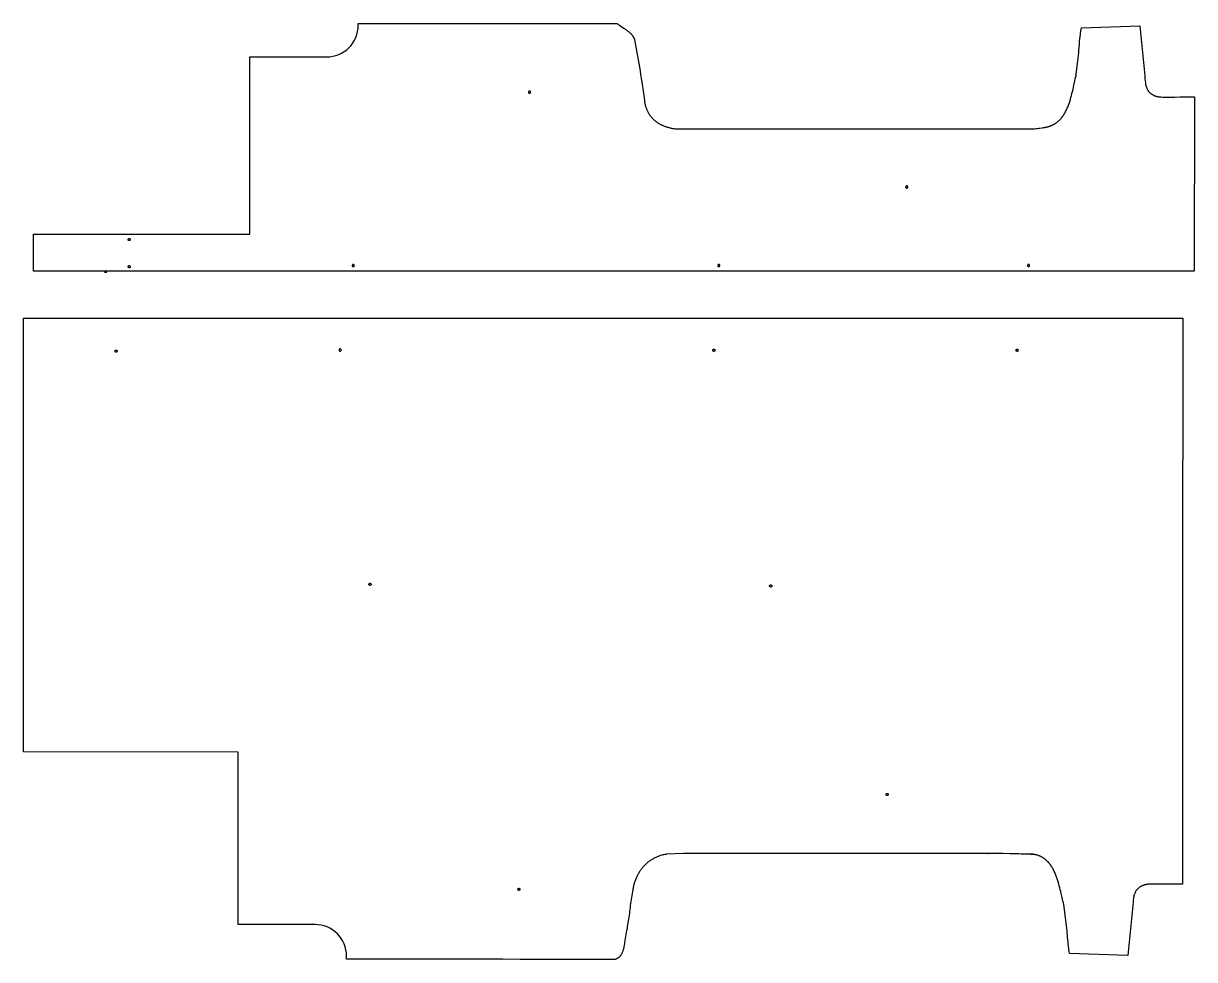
# Model space of a CAD drawing. Extents: x 149 to 7488, y 13 to 7902.
# Drawn here: x 4893 to 7056, y 4064 to 5792 of the extents above; entities that cross this region are included whole.
import ezdxf

# ---------------------------------------------------------------- set-up
doc = ezdxf.new("R2010")
doc.units = 0
doc.layers.add('Default Layer', color=1, linetype='CONTINUOUS')

msp = doc.modelspace()

# ---------------------------------------------------------------- linework, layer by layer
at = {"layer": 'Default Layer'}
for points in [[(7055.4, 5334.8), (4911.9, 5334.8), (4911.9, 5402.8), (5311.5, 5402.8), (5311.6, 5730.2), (5453.5, 5730.2, 0.414214), (5511.5, 5788.2), (5511.5, 5791.8), (5512.7, 5791.8), (5989.2, 5792), (5990.4, 5791.1), (5991.6, 5790.3), (5992.8, 5789.4), (5994, 5788.6), (5996.6, 5786.9), (5999.2, 5785.2), (6001.9, 5783.4), (6003.2, 5782.5), (6004.5, 5781.6), (6005.8, 5780.7), (6007.1, 5779.7), (6008.4, 5778.8), (6009.7, 5777.8), (6010.9, 5776.8), (6012.1, 5775.8), (6013.2, 5774.8), (6014.3, 5773.7), (6015.4, 5772.6), (6015.9, 5772.1), (6016.4, 5771.5), (6016.9, 5770.9), (6017.4, 5770.3), (6017.8, 5769.8), (6018.2, 5769.2), (6018.7, 5768.6), (6019.1, 5767.9), (6019.4, 5767.3), (6019.8, 5766.7), (6020.2, 5766.1), (6020.5, 5765.4), (6020.8, 5764.8), (6021.1, 5764.1), (6021.3, 5763.4), (6021.6, 5762.7), (6021.8, 5762), (6022, 5761.3), (6022.2, 5760.6), (6022.3, 5759.9), (6022.4, 5759.1), (6022.5, 5758.4), (6030.7, 5711.3), (6031.9, 5704.5), (6033.1, 5697.6), (6034.2, 5690.6), (6035.4, 5683.3), (6036, 5679.5), (6036.6, 5675.6), (6037.1, 5671.6), (6037.7, 5667.5), (6038.3, 5663.2), (6038.9, 5658.8), (6039.5, 5654.2), (6040.1, 5649.5), (6040.3, 5647.9), (6040.5, 5646.4), (6040.7, 5645.1), (6041, 5643.8), (6041.3, 5642.4), (6041.6, 5641.1), (6041.9, 5639.7), (6042.3, 5638.4), (6042.7, 5637.1), (6043.1, 5635.9), (6043.6, 5634.7), (6044.1, 5633.4), (6044.6, 5632.2), (6045.1, 5631), (6045.7, 5629.8), (6046.3, 5628.7), (6046.9, 5627.6), (6047.5, 5626.5), (6048.2, 5625.4), (6048.8, 5624.3), (6049.5, 5623.3), (6050.3, 5622.3), (6051, 5621.3), (6051.8, 5620.3), (6052.6, 5619.3), (6053.4, 5618.4), (6054.2, 5617.5), (6055.1, 5616.6), (6055.9, 5615.7), (6056.8, 5614.8), (6057.7, 5614), (6058.7, 5613.2), (6059.6, 5612.4), (6060.6, 5611.6), (6061.6, 5610.8), (6062.6, 5610.1), (6063.6, 5609.4), (6064.7, 5608.7), (6065.7, 5608), (6066.8, 5607.3), (6067.9, 5606.7), (6069, 5606.1), (6070.1, 5605.5), (6071.2, 5604.9), (6072.3, 5604.4), (6073.5, 5603.9), (6074.6, 5603.4), (6075.8, 5602.9), (6077, 5602.4), (6078.2, 5601.9), (6079.4, 5601.5), (6080.7, 5601.1), (6081.9, 5600.7), (6083.2, 5600.3), (6084.4, 5600), (6085.7, 5599.6), (6087.3, 5599.3), (6088.8, 5598.9), (6090.4, 5598.6), (6092, 5598.3), (6093.3, 5598.1), (6094.6, 5597.9), (6096, 5597.7), (6097.3, 5597.6), (6097.3, 5597.6), (6434.9, 5597.6), (6523.1, 5597.5), (6621.6, 5597.5), (6667.8, 5597.5), (6708.4, 5597.5), (6740.5, 5597.6), (6752.5, 5597.6), (6761.3, 5597.7), (6763.6, 5597.9), (6765.9, 5598.1), (6768.2, 5598.4), (6770.5, 5598.7), (6775, 5599.4), (6777.3, 5599.7), (6779.6, 5600), (6780.6, 5600.2), (6781.5, 5600.3), (6782.4, 5600.6), (6783.4, 5600.8), (6784.3, 5601), (6785.2, 5601.2), (6786.1, 5601.5), (6787, 5601.8), (6787.8, 5602.1), (6788.7, 5602.3), (6789.5, 5602.7), (6790.4, 5603), (6791.2, 5603.3), (6792, 5603.7), (6792.8, 5604), (6793.6, 5604.4), (6794.4, 5604.8), (6795.1, 5605.2), (6795.9, 5605.6), (6796.6, 5606), (6797.3, 5606.4), (6798.1, 5606.9), (6798.8, 5607.3), (6799.5, 5607.8), (6800.8, 5608.8), (6802.2, 5609.8), (6803.5, 5610.8), (6804.7, 5611.9), (6805.9, 5613), (6807.1, 5614.2), (6808.2, 5615.4), (6809.4, 5616.6), (6810.4, 5617.9), (6811.5, 5619.2), (6812.5, 5620.6), (6813.4, 5622), (6814.4, 5623.4), (6815.3, 5624.9), (6816.2, 5626.3), (6817, 5627.8), (6817.9, 5629.4), (6818.7, 5631), (6819.5, 5632.5), (6820.2, 5634.2), (6820.9, 5635.8), (6821.7, 5637.5), (6822.3, 5639.2), (6823, 5640.9), (6823.6, 5642.6), (6824.3, 5644.4), (6824.9, 5646.1), (6825.5, 5647.9), (6826, 5649.7), (6826.6, 5651.6), (6827.1, 5653.4), (6827.7, 5655.2), (6828.2, 5657.1), (6828.7, 5659), (6829.6, 5662.8), (6830.6, 5666.6), (6831.5, 5670.4), (6832.3, 5674.3), (6833.2, 5678.2), (6834.8, 5685.9), (6835.7, 5689.8), (6836.5, 5693.7), (6836.6, 5693.6), (6836.6, 5693.6), (6837.1, 5697.9), (6838.5, 5708.3), (6841.5, 5732.7), (6842, 5737.7), (6842.5, 5742.9), (6843.4, 5753.7), (6843.8, 5758.8), (6844.3, 5763.5), (6844.7, 5767.6), (6845.1, 5770.9), (6845.5, 5774.1), (6846, 5777.4), (6846.5, 5780.6), (6847, 5783.8), (6954.9, 5787.4), (6963.9, 5695.2), (6964.1, 5692.9), (6964.4, 5690.3), (6964.9, 5685.1), (6965.2, 5682.7), (6965.4, 5680.5), (6965.6, 5678.8), (6965.7, 5678.2), (6965.8, 5677.7), (6966.1, 5676.9), (6966.4, 5676.1), (6966.7, 5675.3), (6967, 5674.6), (6967.7, 5673), (6968, 5672.2), (6968.3, 5671.5), (6968.7, 5670.6), (6969.1, 5669.7), (6969.6, 5668.9), (6970.1, 5668.1), (6970.6, 5667.3), (6971.2, 5666.6), (6971.7, 5665.8), (6972.4, 5665.1), (6973, 5664.5), (6973.7, 5663.8), (6974.4, 5663.2), (6975.1, 5662.6), (6975.8, 5662.1), (6976.6, 5661.6), (6977.3, 5661.1), (6978.1, 5660.6), (6978.9, 5660.1), (6979.7, 5659.7), (6980.6, 5659.3), (6981.4, 5658.9), (6982.3, 5658.6), (6983.1, 5658.3), (6984, 5658), (6984.9, 5657.7), (6985.8, 5657.4), (6986.6, 5657.2), (6987.5, 5657), (6988.4, 5656.8), (6989.3, 5656.7), (6990.1, 5656.6), (6991, 5656.5), (6991.9, 5656.4), (6992.8, 5656.3), (6993.9, 5656.2), (6996.5, 5656.1), (6999.5, 5656.1), (7002.9, 5656), (7006.6, 5656), (7010.7, 5656), (7019.4, 5656.1), (7028.8, 5656.2), (7038.2, 5656.3), (7047.4, 5656.3), (7056, 5656.4), (7055.4, 5334.8)], [(4893.3, 5247.7), (7034.3, 5248), (7033.4, 4723), (7034, 4202.9), (7025.4, 4202.9), (7016.2, 4203), (7006.7, 4203.1), (6997.4, 4203.2), (6988.7, 4203.2), (6984.6, 4203.2), (6980.9, 4203.2), (6977.5, 4203.2), (6974.5, 4203.1), (6971.9, 4203), (6970.8, 4202.9), (6969.9, 4202.9), (6969, 4202.8), (6968.2, 4202.7), (6967.3, 4202.6), (6966.4, 4202.4), (6965.5, 4202.2), (6964.6, 4202), (6963.8, 4201.8), (6962.9, 4201.6), (6962, 4201.3), (6961.2, 4201), (6960.3, 4200.7), (6959.4, 4200.3), (6958.6, 4199.9), (6957.8, 4199.5), (6956.9, 4199.1), (6956.1, 4198.7), (6955.3, 4198.2), (6954.6, 4197.7), (6953.8, 4197.2), (6953.1, 4196.6), (6952.4, 4196), (6951.7, 4195.4), (6951, 4194.8), (6950.4, 4194.1), (6949.8, 4193.4), (6949.2, 4192.7), (6948.6, 4191.9), (6948.1, 4191.2), (6947.6, 4190.4), (6947.2, 4189.5), (6946.7, 4188.7), (6946.4, 4187.8), (6946, 4187), (6945.7, 4186.2), (6945, 4184.7), (6944.7, 4183.9), (6944.4, 4183.1), (6944.1, 4182.3), (6943.9, 4181.5), (6943.8, 4181), (6943.6, 4180.4), (6943.4, 4178.7), (6943.2, 4176.6), (6942.9, 4174.1), (6942.4, 4168.9), (6942.1, 4166.3), (6941.9, 4164), (6932.9, 4071.8), (6825, 4075.4), (6824.5, 4078.7), (6824, 4081.9), (6823.5, 4085.1), (6823.1, 4088.3), (6822.7, 4091.7), (6822.3, 4095.8), (6821.9, 4100.5), (6821.4, 4105.6), (6820.5, 4116.3), (6820, 4121.6), (6819.6, 4126.6), (6816.5, 4151), (6815.2, 4161.3), (6814.6, 4165.6), (6814.6, 4165.6), (6814.5, 4165.6), (6813.7, 4168.7), (6812.9, 4172), (6812.1, 4175.4), (6811.3, 4178.8), (6809.6, 4185.8), (6808.8, 4189.4), (6808, 4193), (6807.1, 4196.7), (6806.1, 4200.3), (6805.1, 4203.9), (6804.6, 4205.7), (6804.1, 4207.5), (6803.5, 4209.3), (6803, 4211.1), (6802.4, 4212.9), (6801.8, 4214.7), (6801.2, 4216.4), (6800.5, 4218.2), (6799.9, 4219.9), (6799.2, 4221.6), (6798.5, 4223.3), (6797.8, 4224.9), (6797, 4226.6), (6796.2, 4228.2), (6795.4, 4229.8), (6794.6, 4231.4), (6793.7, 4232.9), (6792.8, 4234.4), (6791.9, 4235.9), (6790.9, 4237.3), (6789.9, 4238.8), (6788.9, 4240.1), (6787.8, 4241.5), (6786.7, 4242.8), (6785.5, 4244.1), (6784.4, 4245.3), (6783.2, 4246.5), (6782.5, 4247), (6781.9, 4247.6), (6781.2, 4248.2), (6780.6, 4248.7), (6779.9, 4249.2), (6779.3, 4249.7), (6778.6, 4250.2), (6777.9, 4250.7), (6777.2, 4251.2), (6776.4, 4251.7), (6775.7, 4252.1), (6775, 4252.6), (6774.2, 4253), (6773.5, 4253.4), (6772.7, 4253.8), (6771.9, 4254.2), (6771.1, 4254.6), (6770.3, 4254.9), (6769.4, 4255.3), (6768.6, 4255.6), (6767.8, 4255.9), (6766.9, 4256.2), (6766, 4256.5), (6765.1, 4256.8), (6764.2, 4257.1), (6763.3, 4257.3), (6762.4, 4257.5), (6761.5, 4257.7), (6760.5, 4257.9), (6759.5, 4258.1), (6758.5, 4258.2), (6757.5, 4258.3), (6756.4, 4258.4), (6755.3, 4258.4), (6753, 4258.5), (6750.9, 4258.5), (6748.8, 4258.5), (6746.7, 4258.5), (6744.6, 4258.5), (6742.7, 4258.5), (6740.8, 4258.6), (6739.9, 4258.6), (6739, 4258.7), (6734.9, 4258.8), (6730.7, 4258.9), (6715.4, 4259.2), (6702.8, 4259.5), (6696.5, 4259.7), (6690.1, 4259.8), (6682.7, 4259.9), (6675.2, 4259.9), (6675.1, 4259.9), (6420.7, 4259.9), (6112.5, 4259.9), (6080.9, 4258.5), (6079.3, 4258.2), (6077.6, 4257.9), (6076, 4257.6), (6074.4, 4257.3), (6072.9, 4256.9), (6071.3, 4256.4), (6069.8, 4256), (6068.3, 4255.5), (6066.8, 4254.9), (6065.3, 4254.4), (6063.8, 4253.8), (6062.4, 4253.2), (6060.9, 4252.5), (6059.5, 4251.8), (6058.1, 4251.1), (6056.8, 4250.4), (6055.4, 4249.6), (6054.1, 4248.8), (6052.8, 4248), (6051.5, 4247.1), (6050.2, 4246.3), (6049, 4245.4), (6047.8, 4244.4), (6046.5, 4243.5), (6045.4, 4242.5), (6044.2, 4241.5), (6043.1, 4240.5), (6042, 4239.4), (6040.9, 4238.3), (6039.8, 4237.2), (6038.7, 4236.1), (6037.7, 4235), (6036.7, 4233.8), (6035.7, 4232.6), (6034.8, 4231.4), (6033.8, 4230.2), (6032.9, 4228.9), (6032.1, 4227.7), (6031.2, 4226.4), (6030.4, 4225.1), (6029.5, 4223.7), (6028.8, 4222.4), (6028, 4221), (6027.3, 4219.7), (6026.6, 4218.3), (6025.9, 4216.9), (6025.2, 4215.5), (6024.6, 4214), (6024, 4212.6), (6023.4, 4211.1), (6022.9, 4209.6), (6022.3, 4208.1), (6021.8, 4206.6), (6021.4, 4205.1), (6020.9, 4203.6), (6020.5, 4202.1), (6020.1, 4200.5), (6019.8, 4199), (6019.5, 4197.4), (6019.2, 4195.8), (6018.9, 4194.2), (6018.6, 4192.6), (6018.4, 4191), (6018.3, 4189.4), (6014.4, 4167.2), (6014, 4163.6), (6013.6, 4160.1), (6013.1, 4156.5), (6012.7, 4153), (6012.2, 4149.4), (6011.7, 4145.8), (6011.2, 4142.3), (6010.7, 4138.7), (6010.2, 4135.2), (6009.6, 4131.6), (6009.1, 4128.1), (6008.5, 4124.5), (6007.9, 4121), (6007.2, 4117.5), (6006.6, 4113.9), (6005.9, 4110.4), (6003.4, 4095.3), (6003.1, 4093.1), (6002.8, 4090.8), (6002.6, 4089.6), (6002.3, 4088.4), (6002.1, 4087.2), (6001.8, 4085.9), (6001.5, 4084.7), (6001.2, 4083.4), (6000.9, 4082.2), (6000.5, 4080.9), (6000.1, 4079.7), (5999.6, 4078.5), (5999.2, 4077.3), (5998.6, 4076.1), (5998.1, 4074.9), (5997.5, 4073.8), (5996.9, 4072.7), (5996.5, 4072.2), (5996.2, 4071.7), (5995.8, 4071.2), (5995.4, 4070.7), (5995.1, 4070.2), (5994.7, 4069.8), (5994.3, 4069.3), (5993.8, 4068.9), (5993.4, 4068.5), (5993, 4068), (5992.5, 4067.7), (5992, 4067.3), (5991.5, 4066.9), (5991, 4066.6), (5990.5, 4066.3), (5990, 4065.9), (5989.4, 4065.7), (5988.9, 4065.4), (5988.3, 4065.1), (5987.7, 4064.9), (5987.1, 4064.7), (5986.5, 4064.5), (5985.8, 4064.4), (5985.2, 4064.2), (5984.5, 4064.1), (5983.8, 4064), (5810.3, 4064), (5778.5, 4064.7), (5490, 4064.7), (5490, 4070.6, 0.414214), (5432, 4128.6), (5290, 4128.6), (5290, 4447.1), (4893.3, 4447.3), (4893.3, 5247.7)]]:
    msp.add_lwpolyline(points, format="xyb", close=True, dxfattribs=at)
for points in [[(5825.9, 5664.9), (5825.9, 5664.7), (5826, 5664.5), (5826, 5664.4), (5826.1, 5664.2), (5826.2, 5664), (5826.3, 5663.8), (5826.4, 5663.7), (5826.5, 5663.5), (5826.7, 5663.4), (5826.8, 5663.3), (5827, 5663.2), (5827.2, 5663.1), (5827.3, 5663), (5827.5, 5663), (5827.7, 5663), (5827.9, 5662.9), (5828.1, 5663), (5828.3, 5663), (5828.5, 5663), (5828.7, 5663.1), (5828.9, 5663.2), (5829.1, 5663.3), (5829.2, 5663.4), (5829.3, 5663.5), (5829.5, 5663.7), (5829.6, 5663.8), (5829.7, 5664), (5829.8, 5664.2), (5829.8, 5664.4), (5829.9, 5664.5), (5829.9, 5664.7), (5829.9, 5664.9), (5829.9, 5665.2), (5829.9, 5665.4), (5829.8, 5665.5), (5829.8, 5665.7), (5829.7, 5665.9), (5829.6, 5666.1), (5829.5, 5666.2), (5829.3, 5666.4), (5829.2, 5666.5), (5829.1, 5666.6), (5828.9, 5666.7), (5828.7, 5666.8), (5828.5, 5666.9), (5828.3, 5666.9), (5828.1, 5666.9), (5827.9, 5666.9), (5827.7, 5666.9), (5827.5, 5666.9), (5827.3, 5666.9), (5827.2, 5666.8), (5827, 5666.7), (5826.8, 5666.6), (5826.7, 5666.5), (5826.5, 5666.4), (5826.4, 5666.2), (5826.3, 5666.1), (5826.2, 5665.9), (5826.1, 5665.7), (5826, 5665.5), (5826, 5665.4), (5825.9, 5665.2), (5825.9, 5664.9)], [(6522.4, 5490), (6522.4, 5489.8), (6522.5, 5489.6), (6522.5, 5489.4), (6522.6, 5489.2), (6522.7, 5489), (6522.8, 5488.9), (6522.9, 5488.7), (6523, 5488.6), (6523.1, 5488.5), (6523.3, 5488.3), (6523.5, 5488.2), (6523.6, 5488.2), (6523.8, 5488.1), (6524, 5488), (6524.2, 5488), (6524.4, 5488), (6524.6, 5488), (6524.8, 5488), (6525, 5488.1), (6525.2, 5488.2), (6525.4, 5488.2), (6525.5, 5488.3), (6525.7, 5488.5), (6525.8, 5488.6), (6526, 5488.7), (6526.1, 5488.9), (6526.2, 5489), (6526.3, 5489.2), (6526.3, 5489.4), (6526.4, 5489.6), (6526.4, 5489.8), (6526.4, 5490), (6526.4, 5490.2), (6526.4, 5490.4), (6526.3, 5490.6), (6526.3, 5490.8), (6526.2, 5491), (6526.1, 5491.1), (6526, 5491.3), (6525.8, 5491.4), (6525.7, 5491.5), (6525.5, 5491.7), (6525.4, 5491.8), (6525.2, 5491.8), (6525, 5491.9), (6524.8, 5492), (6524.6, 5492), (6524.4, 5492), (6524.2, 5492), (6524, 5492), (6523.8, 5491.9), (6523.6, 5491.8), (6523.5, 5491.8), (6523.3, 5491.7), (6523.1, 5491.5), (6523, 5491.4), (6522.9, 5491.3), (6522.8, 5491.1), (6522.7, 5491), (6522.6, 5490.8), (6522.5, 5490.6), (6522.5, 5490.4), (6522.4, 5490.2), (6522.4, 5490)], [(5086.7, 5392.9), (5086.7, 5393.2), (5086.8, 5393.4), (5086.8, 5393.5), (5086.9, 5393.7), (5087, 5393.9), (5087.1, 5394.1), (5087.2, 5394.2), (5087.3, 5394.4), (5087.5, 5394.5), (5087.6, 5394.6), (5087.8, 5394.7), (5088, 5394.8), (5088.1, 5394.9), (5088.3, 5394.9), (5088.5, 5394.9), (5088.7, 5394.9), (5088.9, 5394.9), (5089.1, 5394.9), (5089.3, 5394.9), (5089.5, 5394.8), (5089.7, 5394.7), (5089.8, 5394.6), (5090, 5394.5), (5090.1, 5394.4), (5090.3, 5394.2), (5090.4, 5394.1), (5090.5, 5393.9), (5090.6, 5393.7), (5090.6, 5393.5), (5090.7, 5393.4), (5090.7, 5393.2), (5090.7, 5392.9), (5090.7, 5392.7), (5090.7, 5392.5), (5090.6, 5392.4), (5090.6, 5392.2), (5090.5, 5392), (5090.4, 5391.8), (5090.3, 5391.7), (5090.1, 5391.5), (5090, 5391.4), (5089.8, 5391.3), (5089.7, 5391.2), (5089.5, 5391.1), (5089.3, 5391), (5089.1, 5391), (5088.9, 5391), (5088.7, 5390.9), (5088.5, 5391), (5088.3, 5391), (5088.1, 5391), (5088, 5391.1), (5087.8, 5391.2), (5087.6, 5391.3), (5087.5, 5391.4), (5087.3, 5391.5), (5087.2, 5391.7), (5087.1, 5391.8), (5087, 5392), (5086.9, 5392.2), (5086.8, 5392.4), (5086.8, 5392.5), (5086.7, 5392.7), (5086.7, 5392.9)], [(5086.7, 5342.9), (5086.7, 5343.2), (5086.8, 5343.4), (5086.8, 5343.5), (5086.9, 5343.7), (5087, 5343.9), (5087.1, 5344.1), (5087.2, 5344.2), (5087.3, 5344.4), (5087.5, 5344.5), (5087.6, 5344.6), (5087.8, 5344.7), (5088, 5344.8), (5088.1, 5344.9), (5088.3, 5344.9), (5088.5, 5344.9), (5088.7, 5344.9), (5088.9, 5344.9), (5089.1, 5344.9), (5089.3, 5344.9), (5089.5, 5344.8), (5089.7, 5344.7), (5089.8, 5344.6), (5090, 5344.5), (5090.1, 5344.4), (5090.3, 5344.2), (5090.4, 5344.1), (5090.5, 5343.9), (5090.6, 5343.7), (5090.6, 5343.5), (5090.7, 5343.4), (5090.7, 5343.2), (5090.7, 5342.9), (5090.7, 5342.7), (5090.7, 5342.5), (5090.6, 5342.4), (5090.6, 5342.2), (5090.5, 5342), (5090.4, 5341.8), (5090.3, 5341.7), (5090.1, 5341.5), (5090, 5341.4), (5089.8, 5341.3), (5089.7, 5341.2), (5089.5, 5341.1), (5089.3, 5341), (5089.1, 5341), (5088.9, 5341), (5088.7, 5340.9), (5088.5, 5341), (5088.3, 5341), (5088.1, 5341), (5088, 5341.1), (5087.8, 5341.2), (5087.6, 5341.3), (5087.5, 5341.4), (5087.3, 5341.5), (5087.2, 5341.7), (5087.1, 5341.8), (5087, 5342), (5086.9, 5342.2), (5086.8, 5342.4), (5086.8, 5342.5), (5086.7, 5342.7), (5086.7, 5342.9)], [(5500.4, 5345), (5500.4, 5344.8), (5500.5, 5344.6), (5500.5, 5344.4), (5500.6, 5344.2), (5500.7, 5344), (5500.8, 5343.9), (5500.9, 5343.7), (5501, 5343.6), (5501.1, 5343.5), (5501.3, 5343.3), (5501.5, 5343.2), (5501.6, 5343.2), (5501.8, 5343.1), (5502, 5343), (5502.2, 5343), (5502.4, 5343), (5502.6, 5343), (5502.8, 5343), (5503, 5343.1), (5503.2, 5343.2), (5503.4, 5343.2), (5503.5, 5343.3), (5503.7, 5343.5), (5503.8, 5343.6), (5504, 5343.7), (5504.1, 5343.9), (5504.2, 5344), (5504.3, 5344.2), (5504.3, 5344.4), (5504.4, 5344.6), (5504.4, 5344.8), (5504.4, 5345), (5504.4, 5345.2), (5504.4, 5345.4), (5504.3, 5345.6), (5504.3, 5345.8), (5504.2, 5346), (5504.1, 5346.1), (5504, 5346.3), (5503.8, 5346.4), (5503.7, 5346.5), (5503.5, 5346.7), (5503.4, 5346.8), (5503.2, 5346.8), (5503, 5346.9), (5502.8, 5347), (5502.6, 5347), (5502.4, 5347), (5502.2, 5347), (5502, 5347), (5501.8, 5346.9), (5501.6, 5346.8), (5501.5, 5346.8), (5501.3, 5346.7), (5501.1, 5346.5), (5501, 5346.4), (5500.9, 5346.3), (5500.8, 5346.1), (5500.7, 5346), (5500.6, 5345.8), (5500.5, 5345.6), (5500.5, 5345.4), (5500.4, 5345.2), (5500.4, 5345)], [(6175.4, 5345), (6175.4, 5344.8), (6175.5, 5344.6), (6175.5, 5344.4), (6175.6, 5344.2), (6175.7, 5344), (6175.8, 5343.9), (6175.9, 5343.7), (6176, 5343.6), (6176.1, 5343.5), (6176.3, 5343.3), (6176.5, 5343.2), (6176.6, 5343.2), (6176.8, 5343.1), (6177, 5343), (6177.2, 5343), (6177.4, 5343), (6177.6, 5343), (6177.8, 5343), (6178, 5343.1), (6178.2, 5343.2), (6178.4, 5343.2), (6178.5, 5343.3), (6178.7, 5343.5), (6178.8, 5343.6), (6179, 5343.7), (6179.1, 5343.9), (6179.2, 5344), (6179.3, 5344.2), (6179.3, 5344.4), (6179.4, 5344.6), (6179.4, 5344.8), (6179.4, 5345), (6179.4, 5345.2), (6179.4, 5345.4), (6179.3, 5345.6), (6179.3, 5345.8), (6179.2, 5346), (6179.1, 5346.1), (6179, 5346.3), (6178.8, 5346.4), (6178.7, 5346.5), (6178.5, 5346.7), (6178.4, 5346.8), (6178.2, 5346.8), (6178, 5346.9), (6177.8, 5347), (6177.6, 5347), (6177.4, 5347), (6177.2, 5347), (6177, 5347), (6176.8, 5346.9), (6176.6, 5346.8), (6176.5, 5346.8), (6176.3, 5346.7), (6176.1, 5346.5), (6176, 5346.4), (6175.9, 5346.3), (6175.8, 5346.1), (6175.7, 5346), (6175.6, 5345.8), (6175.5, 5345.6), (6175.5, 5345.4), (6175.4, 5345.2), (6175.4, 5345)], [(6747.4, 5345), (6747.4, 5344.8), (6747.5, 5344.6), (6747.5, 5344.4), (6747.6, 5344.2), (6747.7, 5344), (6747.8, 5343.9), (6747.9, 5343.7), (6748, 5343.6), (6748.1, 5343.5), (6748.3, 5343.3), (6748.5, 5343.2), (6748.6, 5343.2), (6748.8, 5343.1), (6749, 5343), (6749.2, 5343), (6749.4, 5343), (6749.6, 5343), (6749.8, 5343), (6750, 5343.1), (6750.2, 5343.2), (6750.4, 5343.2), (6750.5, 5343.3), (6750.7, 5343.5), (6750.8, 5343.6), (6751, 5343.7), (6751.1, 5343.9), (6751.2, 5344), (6751.3, 5344.2), (6751.3, 5344.4), (6751.4, 5344.6), (6751.4, 5344.8), (6751.4, 5345), (6751.4, 5345.2), (6751.4, 5345.4), (6751.3, 5345.6), (6751.3, 5345.8), (6751.2, 5346), (6751.1, 5346.1), (6751, 5346.3), (6750.8, 5346.4), (6750.7, 5346.5), (6750.5, 5346.7), (6750.4, 5346.8), (6750.2, 5346.8), (6750, 5346.9), (6749.8, 5347), (6749.6, 5347), (6749.4, 5347), (6749.2, 5347), (6749, 5347), (6748.8, 5346.9), (6748.6, 5346.8), (6748.5, 5346.8), (6748.3, 5346.7), (6748.1, 5346.5), (6748, 5346.4), (6747.9, 5346.3), (6747.8, 5346.1), (6747.7, 5346), (6747.6, 5345.8), (6747.5, 5345.6), (6747.5, 5345.4), (6747.4, 5345.2), (6747.4, 5345)], [(5476.2, 5189.2), (5476.2, 5189), (5476.2, 5188.8), (5476.2, 5188.6), (5476.3, 5188.4), (5476.4, 5188.2), (5476.5, 5188), (5476.6, 5187.9), (5476.7, 5187.7), (5476.9, 5187.6), (5477, 5187.5), (5477.2, 5187.4), (5477.4, 5187.3), (5477.6, 5187.2), (5477.8, 5187.2), (5478, 5187.2), (5478.2, 5187.2), (5478.4, 5187.2), (5478.6, 5187.2), (5478.7, 5187.2), (5478.9, 5187.3), (5479.1, 5187.4), (5479.3, 5187.5), (5479.4, 5187.6), (5479.6, 5187.7), (5479.7, 5187.9), (5479.8, 5188), (5479.9, 5188.2), (5480, 5188.4), (5480.1, 5188.6), (5480.1, 5188.8), (5480.1, 5189), (5480.2, 5189.2), (5480.1, 5189.4), (5480.1, 5189.6), (5480.1, 5189.7), (5480, 5189.9), (5479.9, 5190.1), (5479.8, 5190.3), (5479.7, 5190.4), (5479.6, 5190.6), (5479.4, 5190.7), (5479.3, 5190.8), (5479.1, 5190.9), (5478.9, 5191), (5478.7, 5191.1), (5478.6, 5191.1), (5478.4, 5191.1), (5478.2, 5191.2), (5478, 5191.1), (5477.8, 5191.1), (5477.6, 5191.1), (5477.4, 5191), (5477.2, 5190.9), (5477, 5190.8), (5476.9, 5190.7), (5476.7, 5190.6), (5476.6, 5190.4), (5476.5, 5190.3), (5476.4, 5190.1), (5476.3, 5189.9), (5476.2, 5189.7), (5476.2, 5189.6), (5476.2, 5189.4), (5476.2, 5189.2)], [(6170.3, 5188.6), (6170.2, 5188.4), (6170.2, 5188.2), (6170.2, 5188), (6170.1, 5187.8), (6170, 5187.6), (6169.9, 5187.5), (6169.8, 5187.3), (6169.7, 5187.2), (6169.5, 5187.1), (6169.4, 5186.9), (6169.2, 5186.8), (6169, 5186.8), (6168.8, 5186.7), (6168.7, 5186.6), (6168.5, 5186.6), (6168.3, 5186.6), (6168, 5186.6), (6167.8, 5186.6), (6167.7, 5186.7), (6167.5, 5186.8), (6167.3, 5186.8), (6167.1, 5186.9), (6167, 5187.1), (6166.8, 5187.2), (6166.7, 5187.3), (6166.6, 5187.5), (6166.5, 5187.6), (6166.4, 5187.8), (6166.3, 5188), (6166.3, 5188.2), (6166.3, 5188.4), (6166.3, 5188.6), (6166.3, 5188.8), (6166.3, 5189), (6166.3, 5189.2), (6166.4, 5189.4), (6166.5, 5189.5), (6166.6, 5189.7), (6166.7, 5189.9), (6166.8, 5190), (6167, 5190.1), (6167.1, 5190.3), (6167.3, 5190.4), (6167.5, 5190.4), (6167.7, 5190.5), (6167.8, 5190.6), (6168, 5190.6), (6168.3, 5190.6), (6168.5, 5190.6), (6168.7, 5190.6), (6168.8, 5190.5), (6169, 5190.4), (6169.2, 5190.4), (6169.4, 5190.3), (6169.5, 5190.1), (6169.7, 5190), (6169.8, 5189.9), (6169.9, 5189.7), (6170, 5189.5), (6170.1, 5189.4), (6170.2, 5189.2), (6170.2, 5189), (6170.2, 5188.8), (6170.3, 5188.6)], [(6730.3, 5188.6), (6730.2, 5188.4), (6730.2, 5188.2), (6730.2, 5188), (6730.1, 5187.8), (6730, 5187.6), (6729.9, 5187.5), (6729.8, 5187.3), (6729.7, 5187.2), (6729.5, 5187.1), (6729.4, 5186.9), (6729.2, 5186.8), (6729, 5186.8), (6728.8, 5186.7), (6728.7, 5186.6), (6728.5, 5186.6), (6728.3, 5186.6), (6728, 5186.6), (6727.8, 5186.6), (6727.7, 5186.7), (6727.5, 5186.8), (6727.3, 5186.8), (6727.1, 5186.9), (6727, 5187.1), (6726.8, 5187.2), (6726.7, 5187.3), (6726.6, 5187.5), (6726.5, 5187.6), (6726.4, 5187.8), (6726.3, 5188), (6726.3, 5188.2), (6726.3, 5188.4), (6726.3, 5188.6), (6726.3, 5188.8), (6726.3, 5189), (6726.3, 5189.2), (6726.4, 5189.4), (6726.5, 5189.5), (6726.6, 5189.7), (6726.7, 5189.9), (6726.8, 5190), (6727, 5190.1), (6727.1, 5190.3), (6727.3, 5190.4), (6727.5, 5190.4), (6727.7, 5190.5), (6727.8, 5190.6), (6728, 5190.6), (6728.3, 5190.6), (6728.5, 5190.6), (6728.7, 5190.6), (6728.8, 5190.5), (6729, 5190.4), (6729.2, 5190.4), (6729.4, 5190.3), (6729.5, 5190.1), (6729.7, 5190), (6729.8, 5189.9), (6729.9, 5189.7), (6730, 5189.5), (6730.1, 5189.4), (6730.2, 5189.2), (6730.2, 5189), (6730.2, 5188.8), (6730.3, 5188.6)], [(5062.5, 5187.1), (5062.5, 5187.3), (5062.5, 5187.5), (5062.6, 5187.7), (5062.6, 5187.9), (5062.7, 5188.1), (5062.8, 5188.2), (5062.9, 5188.4), (5063.1, 5188.5), (5063.2, 5188.6), (5063.4, 5188.8), (5063.5, 5188.9), (5063.7, 5188.9), (5063.9, 5189), (5064.1, 5189.1), (5064.3, 5189.1), (5064.5, 5189.1), (5064.7, 5189.1), (5064.9, 5189.1), (5065.1, 5189), (5065.2, 5188.9), (5065.4, 5188.9), (5065.6, 5188.8), (5065.7, 5188.6), (5065.9, 5188.5), (5066, 5188.4), (5066.1, 5188.2), (5066.2, 5188.1), (5066.3, 5187.9), (5066.4, 5187.7), (5066.4, 5187.5), (5066.5, 5187.3), (5066.5, 5187.1), (5066.5, 5186.9), (5066.4, 5186.7), (5066.4, 5186.5), (5066.3, 5186.3), (5066.2, 5186.2), (5066.1, 5186), (5066, 5185.8), (5065.9, 5185.7), (5065.7, 5185.6), (5065.6, 5185.4), (5065.4, 5185.3), (5065.2, 5185.3), (5065.1, 5185.2), (5064.9, 5185.1), (5064.7, 5185.1), (5064.5, 5185.1), (5064.3, 5185.1), (5064.1, 5185.1), (5063.9, 5185.2), (5063.7, 5185.3), (5063.5, 5185.3), (5063.4, 5185.4), (5063.2, 5185.6), (5063.1, 5185.7), (5062.9, 5185.8), (5062.8, 5186), (5062.7, 5186.2), (5062.6, 5186.3), (5062.6, 5186.5), (5062.5, 5186.7), (5062.5, 5186.9), (5062.5, 5187.1)], [(5535.3, 4756.6), (5535.2, 4756.4), (5535.2, 4756.2), (5535.2, 4756), (5535.1, 4755.8), (5535, 4755.6), (5534.9, 4755.5), (5534.8, 4755.3), (5534.7, 4755.2), (5534.5, 4755.1), (5534.4, 4754.9), (5534.2, 4754.8), (5534, 4754.8), (5533.8, 4754.7), (5533.7, 4754.6), (5533.5, 4754.6), (5533.3, 4754.6), (5533, 4754.6), (5532.8, 4754.6), (5532.7, 4754.7), (5532.5, 4754.8), (5532.3, 4754.8), (5532.1, 4754.9), (5532, 4755.1), (5531.8, 4755.2), (5531.7, 4755.3), (5531.6, 4755.5), (5531.5, 4755.6), (5531.4, 4755.8), (5531.3, 4756), (5531.3, 4756.2), (5531.3, 4756.4), (5531.3, 4756.6), (5531.3, 4756.8), (5531.3, 4757), (5531.3, 4757.2), (5531.4, 4757.4), (5531.5, 4757.5), (5531.6, 4757.7), (5531.7, 4757.9), (5531.8, 4758), (5532, 4758.1), (5532.1, 4758.3), (5532.3, 4758.4), (5532.5, 4758.4), (5532.7, 4758.5), (5532.8, 4758.6), (5533, 4758.6), (5533.3, 4758.6), (5533.5, 4758.6), (5533.7, 4758.6), (5533.8, 4758.5), (5534, 4758.4), (5534.2, 4758.4), (5534.4, 4758.3), (5534.5, 4758.1), (5534.7, 4758), (5534.8, 4757.9), (5534.9, 4757.7), (5535, 4757.5), (5535.1, 4757.4), (5535.2, 4757.2), (5535.2, 4757), (5535.2, 4756.8), (5535.3, 4756.6)], [(6275.3, 4753.6), (6275.2, 4753.4), (6275.2, 4753.2), (6275.2, 4753), (6275.1, 4752.8), (6275, 4752.6), (6274.9, 4752.5), (6274.8, 4752.3), (6274.7, 4752.2), (6274.5, 4752.1), (6274.4, 4751.9), (6274.2, 4751.8), (6274, 4751.8), (6273.8, 4751.7), (6273.7, 4751.6), (6273.5, 4751.6), (6273.3, 4751.6), (6273, 4751.6), (6272.8, 4751.6), (6272.7, 4751.7), (6272.5, 4751.8), (6272.3, 4751.8), (6272.1, 4751.9), (6272, 4752.1), (6271.8, 4752.2), (6271.7, 4752.3), (6271.6, 4752.5), (6271.5, 4752.6), (6271.4, 4752.8), (6271.3, 4753), (6271.3, 4753.2), (6271.3, 4753.4), (6271.3, 4753.6), (6271.3, 4753.8), (6271.3, 4754), (6271.3, 4754.2), (6271.4, 4754.4), (6271.5, 4754.5), (6271.6, 4754.7), (6271.7, 4754.9), (6271.8, 4755), (6272, 4755.1), (6272.1, 4755.3), (6272.3, 4755.4), (6272.5, 4755.4), (6272.7, 4755.5), (6272.8, 4755.6), (6273, 4755.6), (6273.3, 4755.6), (6273.5, 4755.6), (6273.7, 4755.6), (6273.8, 4755.5), (6274, 4755.4), (6274.2, 4755.4), (6274.4, 4755.3), (6274.5, 4755.1), (6274.7, 4755), (6274.8, 4754.9), (6274.9, 4754.7), (6275, 4754.5), (6275.1, 4754.4), (6275.2, 4754.2), (6275.2, 4754), (6275.2, 4753.8), (6275.3, 4753.6)], [(6490.3, 4368.6), (6490.2, 4368.4), (6490.2, 4368.2), (6490.2, 4368), (6490.1, 4367.8), (6490, 4367.6), (6489.9, 4367.5), (6489.8, 4367.3), (6489.7, 4367.2), (6489.5, 4367.1), (6489.4, 4366.9), (6489.2, 4366.8), (6489, 4366.8), (6488.8, 4366.7), (6488.7, 4366.6), (6488.5, 4366.6), (6488.3, 4366.6), (6488, 4366.6), (6487.8, 4366.6), (6487.7, 4366.7), (6487.5, 4366.8), (6487.3, 4366.8), (6487.1, 4366.9), (6487, 4367.1), (6486.8, 4367.2), (6486.7, 4367.3), (6486.6, 4367.5), (6486.5, 4367.6), (6486.4, 4367.8), (6486.3, 4368), (6486.3, 4368.2), (6486.3, 4368.4), (6486.3, 4368.6), (6486.3, 4368.8), (6486.3, 4369), (6486.3, 4369.2), (6486.4, 4369.4), (6486.5, 4369.5), (6486.6, 4369.7), (6486.7, 4369.9), (6486.8, 4370), (6487, 4370.1), (6487.1, 4370.3), (6487.3, 4370.4), (6487.5, 4370.4), (6487.7, 4370.5), (6487.8, 4370.6), (6488, 4370.6), (6488.3, 4370.6), (6488.5, 4370.6), (6488.7, 4370.6), (6488.8, 4370.5), (6489, 4370.4), (6489.2, 4370.4), (6489.4, 4370.3), (6489.5, 4370.1), (6489.7, 4370), (6489.8, 4369.9), (6489.9, 4369.7), (6490, 4369.5), (6490.1, 4369.4), (6490.2, 4369.2), (6490.2, 4369), (6490.2, 4368.8), (6490.3, 4368.6)], [(5810.3, 4193.6), (5810.2, 4193.4), (5810.2, 4193.2), (5810.2, 4193), (5810.1, 4192.8), (5810, 4192.6), (5809.9, 4192.5), (5809.8, 4192.3), (5809.7, 4192.2), (5809.5, 4192.1), (5809.4, 4191.9), (5809.2, 4191.8), (5809, 4191.8), (5808.8, 4191.7), (5808.7, 4191.6), (5808.5, 4191.6), (5808.3, 4191.6), (5808, 4191.6), (5807.8, 4191.6), (5807.7, 4191.7), (5807.5, 4191.8), (5807.3, 4191.8), (5807.1, 4191.9), (5807, 4192.1), (5806.8, 4192.2), (5806.7, 4192.3), (5806.6, 4192.5), (5806.5, 4192.6), (5806.4, 4192.8), (5806.3, 4193), (5806.3, 4193.2), (5806.3, 4193.4), (5806.3, 4193.6), (5806.3, 4193.8), (5806.3, 4194), (5806.3, 4194.2), (5806.4, 4194.4), (5806.5, 4194.5), (5806.6, 4194.7), (5806.7, 4194.9), (5806.8, 4195), (5807, 4195.1), (5807.1, 4195.3), (5807.3, 4195.4), (5807.5, 4195.4), (5807.7, 4195.5), (5807.8, 4195.6), (5808, 4195.6), (5808.3, 4195.6), (5808.5, 4195.6), (5808.7, 4195.6), (5808.8, 4195.5), (5809, 4195.4), (5809.2, 4195.4), (5809.4, 4195.3), (5809.5, 4195.1), (5809.7, 4195), (5809.8, 4194.9), (5809.9, 4194.7), (5810, 4194.5), (5810.1, 4194.4), (5810.2, 4194.2), (5810.2, 4194), (5810.2, 4193.8), (5810.3, 4193.6)]]:
    msp.add_lwpolyline(points, close=True, dxfattribs=at)
for points in [[(5042.8, 5333), (5042.8, 5333), (5047.1, 5333)], [(6675.1, 4259.9), (6675.2, 4259.9)], [(6753.4, 4258.5), (6759.5, 4258.1)]]:
    msp.add_lwpolyline(points, dxfattribs=at)

doc.saveas('drawing.dxf')
